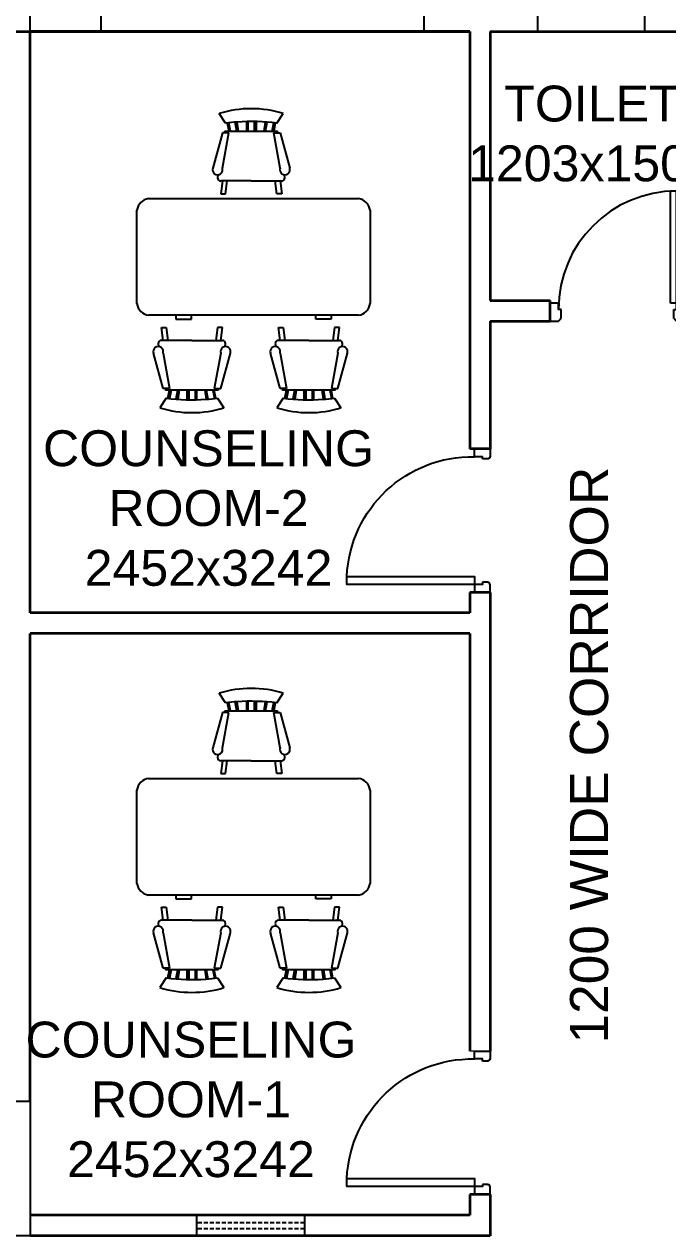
# Model space of a CAD drawing. Extents: x 3485972 to 3601240, y -625657 to -591207.
# Drawn here: x 3505867 to 3509458, y -602305 to -595550 of the extents above; entities that cross this region are included whole.
import ezdxf
from ezdxf.enums import TextEntityAlignment as Align

# ---------------------------------------------------------------- set-up
doc = ezdxf.new("R2010")
doc.units = 0
doc.header["$LTSCALE"] = 6
doc.header["$MEASUREMENT"] = 0
doc.linetypes.add('HIDDEN', pattern=[0.375, 0.25, -0.125])
doc.layers.get('0').update_dxf_attribs({"linetype": 'CONTINUOUS'})
for name, color, linetype in [('COL', 5, 'CONTINUOUS'), ('DOOR', 44, 'CONTINUOUS'), ('furniture', 33, 'CONTINUOUS'), ('TEXT', 250, 'CONTINUOUS'), ('Window', 161, 'CONTINUOUS')]:
    doc.layers.add(name, color=color, linetype=linetype)
doc.layers.add('WALL', color=8, linetype='CONTINUOUS', lineweight=35)
doc.styles.add('ARIAL', font='arial.ttf')

# ---------------------------------------------------------------- blocks, each defined once
blk = doc.blocks.new('Z$W@#1841')
at = {"layer": 'DOOR'}
blk.add_lwpolyline([(482.5, 633.2), (482.5, -167.4), (533, -167.4), (533, 633.2)], close=True, dxfattribs=at)
for points in [[(-254.1, -217.9), (-267.6, -217.9), (-267.6, -167.4), (-317.3, -167.4), (-317.3, -267.4), (-267.6, -267.4), (-267.6, -265.2, 0.414214), (-256.3, -253.9), (-254.1, -253.9)], [(519.5, -217.9), (533, -217.9), (533, -167.4), (582.7, -167.4), (582.7, -267.4), (533, -267.4), (533, -265.2, -0.414214), (521.7, -253.9), (519.5, -253.9)]]:
    blk.add_lwpolyline(points, format="xyb", close=True, dxfattribs=at)
at = {"layer": 'DOOR', "color": 145}
blk.add_arc((518.4, -152.1), 786.1, 92.61772, 181.11293, dxfattribs=at)
blk = doc.blocks.new('750')
at = {"layer": 'DOOR'}
for p, q in [((-50, 705), (-47.5, 705)), ((-35, 690), (-35, 692.5)), ((50, 45), (50, 80)), ((50, 80), (675, 80)), ((675, 45), (675, 80)), ((-50, 45), (-47.5, 45)), ((-35, 60), (-35, 57.5)), ((50, 45), (675, 45))]:
    blk.add_line(p, q, dxfattribs=at)
for points in [[(15, 690), (15, 705), (50, 705), (50, 750), (-50, 750), (-50, 705)], [(-35, 690), (15, 690)], [(15, 60), (15, 45), (50, 45), (50, 0), (-50, 0), (-50, 45)], [(-35, 60), (15, 60)]]:
    blk.add_lwpolyline(points, dxfattribs=at)
for centre, start, end in [((-35, 705), 180, 270), ((-35, 45), 90, 180)]:
    blk.add_arc(centre, 12.5, start, end, dxfattribs=at)
at = {"layer": 'DOOR', "color": 145}
blk.add_arc((15, 45), 660, 0, 90, dxfattribs=at)
blk = doc.blocks.new('Desk - 30 x 60 in.')
at = {"linetype": 'Continuous'}
for p, q in [((-26.999995, 0), (26.999995, 0)), ((-29.999995, -27), (-29.999995, -3)), ((29.999995, -3), (29.999995, -27)), ((26.999995, -30), (-26.999995, -30)), ((-20.000005, -30), (-20.000005, -31)), ((-20.000005, -31), (-16.000005, -31)), ((-16.000005, -31), (-16.000005, -30)), ((15.999995, -31), (15.999995, -30)), ((19.999995, -31), (15.999995, -31)), ((19.999995, -30), (19.999995, -31))]:
    blk.add_line(p, q, dxfattribs=at)
for centre, start, end in [((-26.499995, -3.5), 98.1301, 171.8699), ((26.499995, -3.5), 8.130102, 81.8699), ((-26.499995, -26.5), 188.1301, 261.8699), ((26.499995, -26.5), 278.1301, 351.8699)]:
    blk.add_arc(centre, 3.535534, start, end, dxfattribs=at)
blk = doc.blocks.new('Chair - Rocking')
at = {"linetype": 'Continuous'}
for p, q in [((-8, -4.5), (-10, -1.5)), ((8, -4.5), (10, -1.5)), ((-9, -7.5), (-12, -18.49999)), ((-7, -7.5), (-9, -7.5)), ((-9, -18.49999), (-7, -7.5)), ((-8.23428, -6.99939), (-8.3093, -7.47958)), ((-8.23041, -7), (8.23915, -7)), ((-7.5, -4.5), (-7, -7)), ((-6.5, -7), (-7.02225, -4.43)), ((-4.5, -7), (-4.96674, -4.19951)), ((-4, -7), (-4.40532, -4.16272)), ((-1.5, -4.05012), (-1.5, -7)), ((-1, -7), (-1, -4.05012)), ((1, -7), (1, -4.04655)), ((1.5, -4.05012), (1.5, -7)), ((4, -7), (4.40187, -4.18694)), ((4.5, -7), (4.96761, -4.19437)), ((6.5, -7), (7, -4.4057)), ((7.5, -4.5), (7, -7)), ((7, -7.5), (9, -7.5)), ((9, -18.49999), (7, -7.5)), ((8.31071, -7.48854), (8.23449, -7.00073)), ((9, -7.5), (12, -18.49999)), ((-10.36644, -20.64523), (-10.5, -21.49999)), ((-9, -22.49999), (-9.5, -26.49999)), ((0, -22.49999), (-9.5, -22.49999)), ((-8, -26.49999), (-7.5, -22.49999)), ((0, -22.49999), (9.5, -22.49999)), ((8, -26.49999), (7.5, -22.49999)), ((9, -22.49999), (9.5, -26.49999)), ((10.5, -21.49999), (10.3575, -20.58798)), ((-9.5, -26.49999), (-8, -26.49999)), ((9.5, -26.49999), (8, -26.49999))]:
    blk.add_line(p, q, dxfattribs=at)
for centre, radius, start, end in [((0, -34.08333), 34.08333, 72.93847, 107.0615), ((0, -68.25004), 64.25, 93.92211, 97.15267), ((0, -68.25004), 64.25, 82.84733, 93.92211), ((-10.5, -18.99999), 1.58114, 161.5651, 18.43495), ((10.5, -18.99999), 1.58114, 161.5651, 18.43495), ((-9.5, -21.49999), 1, 180, 270), ((9.5, -21.49999), 1, 270, 0)]:
    blk.add_arc(centre, radius, start, end, dxfattribs=at)

msp = doc.modelspace()

# ---------------------------------------------------------------- linework, layer by layer
at = {"layer": 'COL'}
for points in [[(3505150.7, -595590), (3505900.7, -595590), (3505900.7, -594840), (3505150.7, -594840)], [(3505150.7, -602305), (3505150.7, -601555), (3505900.7, -601555), (3505900.7, -602305)]]:
    msp.add_lwpolyline(points, close=True, dxfattribs=at)
at = {"layer": 'WALL', "linetype": 'ByBlock'}
for p, q in [((3505900.7, -598832.5), (3505900.7, -595590)), ((3508352.9, -595590), (3505900.7, -595590)), ((3508352.9, -595590), (3508352.9, -597917.5)), ((3508467.9, -595590), (3508467.9, -597090)), ((3508467.9, -597090), (3508802.9, -597090)), ((3508802.9, -597205), (3508802.9, -597090)), ((3508467.9, -597205), (3508802.9, -597205)), ((3508467.9, -597205), (3508467.9, -597917.5)), ((3508467.9, -597917.5), (3508352.9, -597917.5)), ((3508467.9, -598717.5), (3508352.9, -598717.5)), ((3508352.9, -598717.5), (3508352.9, -598832.5)), ((3508467.9, -598717.5), (3508467.9, -601275)), ((3508352.9, -598832.5), (3505900.7, -598832.5)), ((3505900.7, -601555), (3505900.7, -598947.5)), ((3508352.9, -598947.5), (3505900.7, -598947.5)), ((3508352.9, -598947.5), (3508352.9, -601275)), ((3508467.9, -602075), (3508352.9, -602075)), ((3508352.9, -602075), (3508352.9, -602190)), ((3508352.9, -602075), (3508352.9, -602190)), ((3508467.9, -602075), (3508467.9, -602305)), ((3508352.9, -602190), (3505900.7, -602190)), ((3508467.9, -602305), (3505900.7, -602305))]:
    msp.add_line(p, q, dxfattribs=at)
at = {"layer": 'WALL', "lineweight": 0}
for p, q in [((3509670.9, -595590), (3508467.9, -595590)), ((3508467.9, -601275), (3508352.9, -601275))]:
    msp.add_line(p, q, dxfattribs=at)
at = {"layer": 'WALL', "linetype": 'ByBlock'}
for points in [[(3504638.1, -595590), (3508352.9, -595590)], [(3508467.9, -595590), (3509670.9, -595590)]]:
    msp.add_lwpolyline(points, dxfattribs=at)
at = {"layer": 'Window', "linetype": 'HIDDEN', "ltscale": 15}
for p, q in [((3507430.8, -602233.4), (3506830.8, -602233.4)), ((3507430.8, -602265.7), (3506830.8, -602265.7))]:
    msp.add_line(p, q, dxfattribs=at)
at = {"layer": 'Window', "linetype": 'Continuous'}
for points in [[(3508097, -595360), (3508097, -595590), (3506297, -595590), (3506297, -595360)], [(3509331, -595590), (3509331, -595360), (3508731, -595360), (3508731, -595590)]]:
    msp.add_lwpolyline(points, close=True, dxfattribs=at)
at = {"layer": 'Window', "linetype": 'Continuous', "elevation": 0}
msp.add_lwpolyline([(3506830.8, -602305), (3506830.8, -602190), (3507430.8, -602190), (3507430.8, -602305)], close=True, dxfattribs=at)

# ---------------------------------------------------------------- block references
at = {"layer": 'DOOR', "rotation": 89.99999999999999}
msp.add_blockref('750', (3509552.9, -597155), dxfattribs=at)
at = {"layer": 'DOOR', "linetype": 'Continuous', "xscale": -0.8888888889923692, "yscale": 0.8888888889923692, "zscale": 0.8888888888759539, "rotation": 89.9999999999999}
for p in [(3508230.2, -598199.5), (3508230.2, -601557)]:
    msp.add_blockref('Z$W@#1841', p, dxfattribs=at)
at = {"layer": 'furniture'}
for name, p, xscale, yscale, zscale in [('Chair - Rocking', (3507133.6, -596020.9), 17.90147586331873, 17.90147586331873, 17.90147586331873), ('Desk - 30 x 60 in.', (3507146.5, -596522.2), 21.69346841713348, 21.69346841713348, 21.69346841713348), ('Chair - Rocking', (3507133.6, -599253.3), 17.90147586331873, 17.90147586331873, 17.90147586331873), ('Desk - 30 x 60 in.', (3507146.5, -599754.6), 21.69346841713348, 21.69346841713348, 21.69346841713348)]:
    msp.add_blockref(name, p, dxfattribs=dict(at, xscale=xscale, yscale=yscale, zscale=zscale))
at = {"layer": 'furniture', "xscale": 17.90147586331873, "yscale": 17.90147586331873, "zscale": 17.90147586331873, "rotation": 180}
for p in [(3506802.4, -597715.6), (3507455.5, -597715.6), (3506802.4, -600948), (3507455.5, -600948)]:
    msp.add_blockref('Chair - Rocking', p, dxfattribs=at)

# ---------------------------------------------------------------- texts
at = {"layer": 'TEXT', "style": 'ARIAL'}
msp.add_text('1200 WIDE CORRIDOR', height=212.5, rotation=90, dxfattribs=at).set_placement((3509189, -599624.9), align=Align.BOTTOM_CENTER)
at = {"layer": 'TEXT', "char_height": 200, "attachment_point": 5, "style": 'ARIAL'}
for s, insert, width in [('TOILET\\P1203x1500', (3509035.2, -596160.4), 1626.956), ('COUNSELING\\PROOM-2\\P2452x3242', (3506895.3, -598248.9), 2086.034), ('COUNSELING\\PROOM-1\\P2452x3242', (3506797.5, -601545.9), 2086.034)]:
    msp.add_mtext(s, dxfattribs=dict(at, insert=insert, width=width))

doc.saveas('drawing.dxf')
